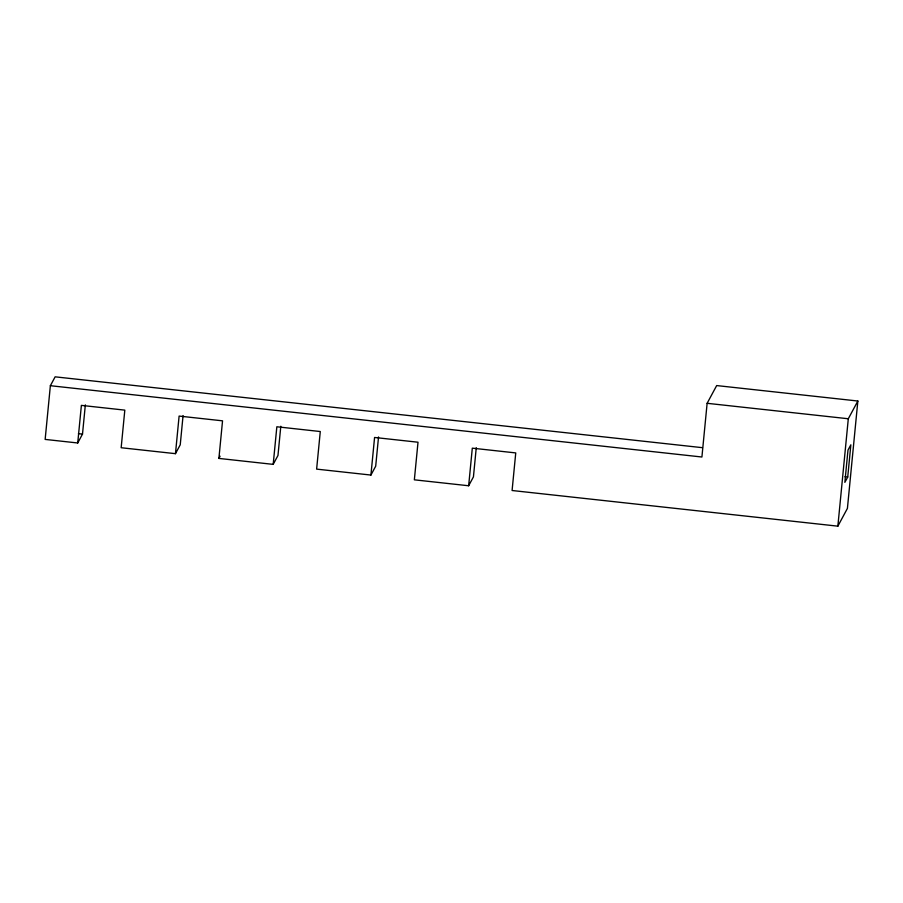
<?xml version="1.0" encoding="UTF-8"?>
<svg xmlns="http://www.w3.org/2000/svg" width="903" height="903" viewBox="0 0 903 903"><rect width="100%" height="100%" fill="white"/><g stroke="black" fill="none" stroke-linecap="round" stroke-linejoin="round"><path stroke-width="1.35" d="M702.489 447.685L55.139 376.833L50.365 385.705L45.15 439.411L77.726 442.978L82.5 434.106L85.345 404.871M77.726 442.978L81.383 405.379L124.817 410.131L121.16 447.73L175.464 453.667L180.239 444.807L183.072 415.561M175.464 453.667L179.11 416.08L222.544 420.832L218.898 458.419L273.191 464.368L277.966 455.496L280.81 426.261M273.191 464.368L276.849 426.769L320.283 431.532L316.626 469.12L370.919 475.057L375.693 466.196L378.538 436.95M370.919 475.057L374.576 437.47L418.01 442.222L414.353 479.82L468.657 485.758L473.432 476.886L476.265 447.651M468.657 485.758L472.303 448.159L515.748 452.922L512.091 490.51L837.86 526.167L847.409 508.423L857.85 401.022L716.677 385.57L707.128 403.302L701.913 457.008L50.365 385.705M837.86 526.167L848.301 418.755L857.85 401.022M847.725 477.044L850.852 444.818L847.985 450.134L844.858 482.36L847.725 477.044L844.926 476.739M218.898 458.419L220.084 456.207M707.128 403.302L848.301 418.755M78.426 433.666L82.5 434.106"/></g></svg>
